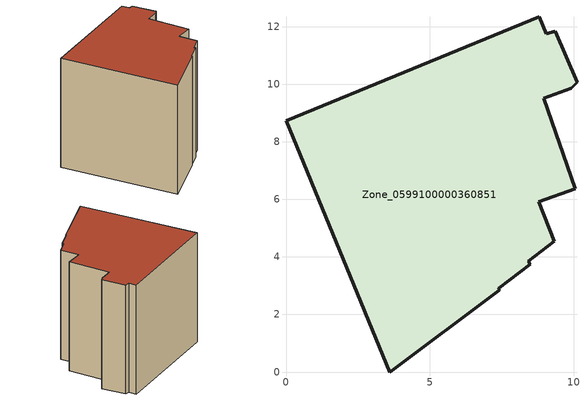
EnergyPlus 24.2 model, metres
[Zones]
Zone_0599100000360851
 floor ground (C_G): 9.04,11.76 9.36,11.85 10.12,10.07 9.92,9.87 8.96,9.52 10.06,6.37 8.78,5.92 9.32,4.54 8.42,3.86 8.49,3.75 7.39,2.91 7.42,2.85 3.6,0 0,8.74 8.8,12.34 z0
 wall outside (C_F): 8.96,9.52 9.92,9.87 10.12,10.07 9.36,11.85 9.04,11.76 8.8,12.34 0,8.74 3.6,0 7.42,2.85 7.39,2.91 8.49,3.75 8.42,3.86 9.32,4.54 8.78,5.92 10.06,6.37 8.96,9.52 z0:8.73
 roof outside (C_R): 9.36,11.85 9.04,11.76 8.8,12.34 0,8.74 3.6,0 7.42,2.85 7.39,2.91 8.49,3.75 8.42,3.86 9.32,4.54 8.78,5.92 10.06,6.37 8.96,9.52 9.92,9.87 10.12,10.07 z8.73
[BUILDING]
Pand.0599100000360851: North Axis=0; Terrain=City; Loads Convergence Tolerance Value=0.04; Temperature Convergence Tolerance Value=0.4; Solar Distribution=FullExterior; Maximum Number of Warmup Days=25; Minimum Number of Warmup Days=1
[Site:Location]
Rotterdam.The.Hague.AP_ZH_NLD Design_Conditions: Latitude=51.96; Longitude=4.45; Time Zone=1; Elevation=-4.5
[SITE:GROUNDTEMPERATURE:BUILDINGSURFACE]
18, 18, 18, 18, 18, 18, 18, 18, 18, 18, 18, 18
[MATERIAL] Thermal Absorptance=0.9; Solar Absorptance=0.7; Visible Absorptance=0.7
Name | Roughness | Thickness | Conductivity | Density | Specific Heat
G.TC.1992-2005 | MediumSmooth | 0.15 | 0.06 | 540 | 1210
F.TC.1992-2005 | Rough | 0.3 | 0.12 | 1920 | 840
R.TC.1992-2005 | MediumRough | 0.2 | 0.08 | 1500 | 1000
[CONSTRUCTION]
C_G: G.TC.1992-2005
C_F: F.TC.1992-2005
C_R: R.TC.1992-2005
[ZONE]
Zone_0599100000360851: Type=1; Multiplier=1; Ceiling Height=Autocalculate; Volume=Autocalculate; Floor Area=autocalculate; Part of Total Floor Area=Yes
[ZONEINFILTRATION:DESIGNFLOWRATE]
Infil_Zone_0599100000360851: Zone or ZoneList or Space or SpaceList=Zone_0599100000360851; Schedule=AlwaysOn; Design Flow Rate Calculation Method=Flow/Area; Flow Rate per Floor Area=0.0015; Constant Term Coefficient=1; Temperature Term Coefficient=0; Velocity Term Coefficient=0; Velocity Squared Term Coefficient=0
[HVACTEMPLATE:ZONE:IDEALLOADSAIRSYSTEM]
Zone_0599100000360851: Maximum Heating Supply Air Temperature=50; Minimum Cooling Supply Air Temperature=13; Maximum Heating Supply Air Humidity Ratio=0.0156; Minimum Cooling Supply Air Humidity Ratio=0.0077; Heating Limit=NoLimit; Cooling Limit=NoLimit; Dehumidification Control Type=ConstantSensibleHeatRatio; Cooling Sensible Heat Ratio=0.7; Dehumidification Setpoint=60; Humidification Control Type=None; Humidification Setpoint=30; Outdoor Air Method=None; Outdoor Air Flow Rate per Person=0.00944; Outdoor Air Flow Rate per Zone Floor Area=0; Outdoor Air Flow Rate per Zone=0; Demand Controlled Ventilation Type=None; Outdoor Air Economizer Type=NoEconomizer; Heat Recovery Type=None; Sensible Heat Recovery Effectiveness=0.7; Latent Heat Recovery Effectiveness=0.65
[ZONECONTROL:THERMOSTAT]
ThermostatControl_Zone_0599100000360851: Zone or ZoneList=Zone_0599100000360851; Control Type Schedule=DualSetpointControlType; Control 1=Thermostat_Zone_0599100000360851; Temperature Difference Between Cutout And Setpoint=0
[THERMOSTATSETPOINT:DUALSETPOINT]
Thermostat_Zone_0599100000360851: Heating Setpoint Temperature Schedule=HeatingSetpoint_Zone_0599100000360851; Cooling Setpoint Temperature Schedule=CoolingSetpoint_Zone_0599100000360851
[SCHEDULE:COMPACT]
HeatingSetpoint_Zone_0599100000360851: Through: 12/31, For: AllDays, Until: 24:00, 21
CoolingSetpoint_Zone_0599100000360851: Through: 12/31, For: AllDays, Until: 24:00, 24
DualSetpointControlType: Through: 12/31, For: AllDays, Until: 24:00, 4
AlwaysOn: Through: 12/31, For: AllDays, Until: 24:00, 1
